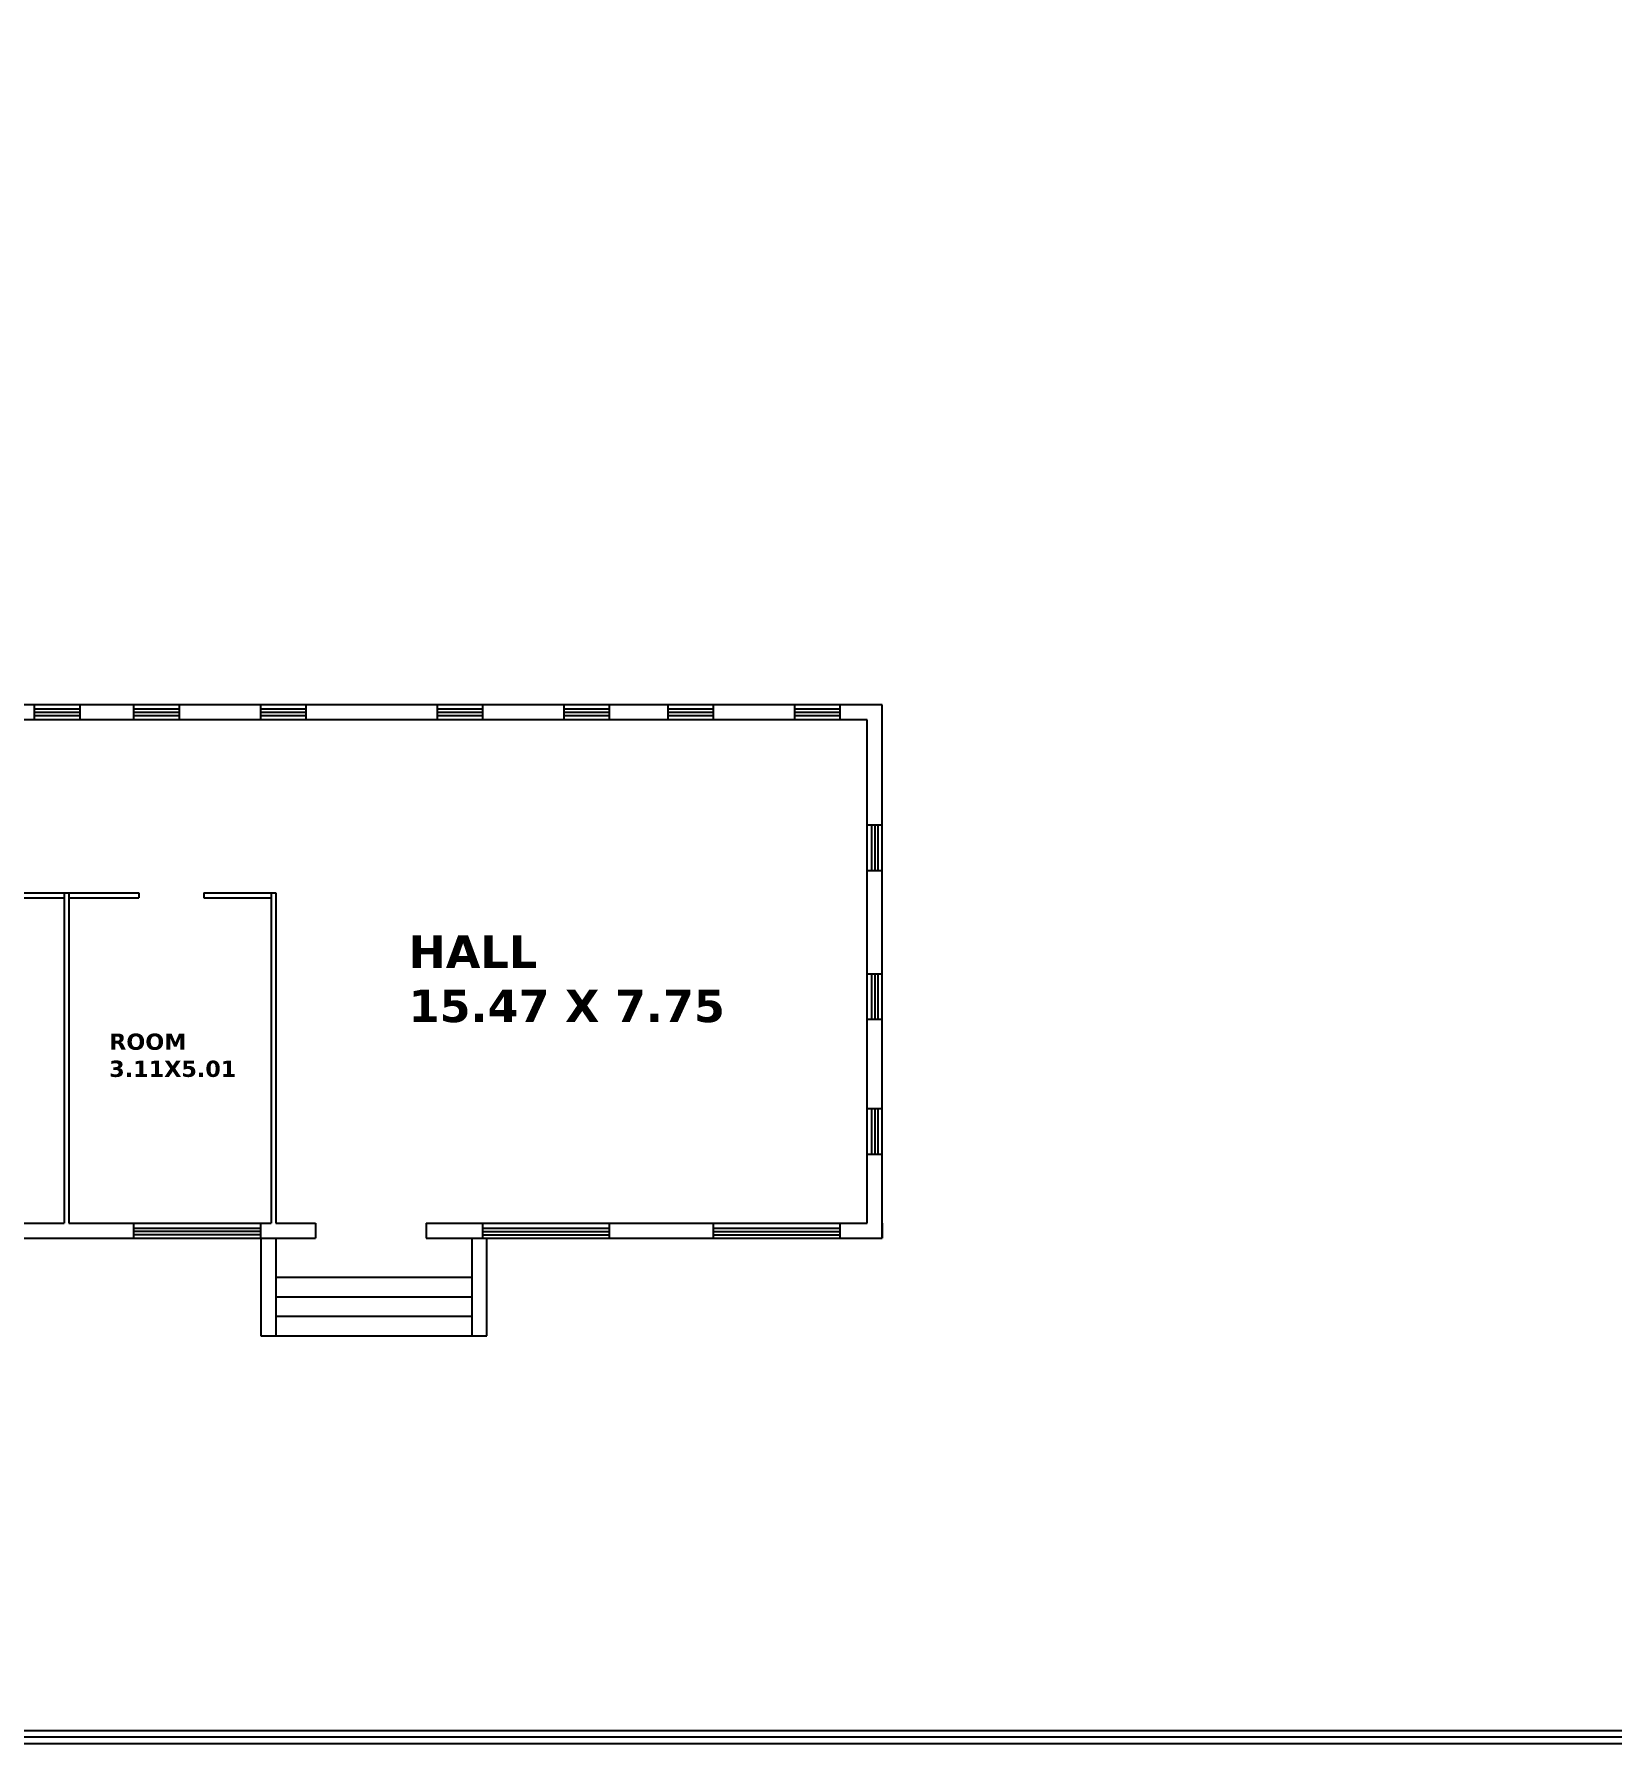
# Model space of a CAD drawing. Header units: inches. Extents: x 38 to 249, y -152 to 40.
# Drawn here: x 64.73 to 89.01, y -12.13 to 14.19 of the extents above; entities that cross this region are included whole.
import ezdxf

# ---------------------------------------------------------------- set-up
doc = ezdxf.new("R2010")
doc.units = ezdxf.units.IN
doc.header["$MEASUREMENT"] = 0

msp = doc.modelspace()

# ---------------------------------------------------------------- linework, layer by layer
for p, q in [((77.78, 3.866), (62.08, 3.866)), ((64.73, 3.866), (64.73, 3.636)), ((64.73, 3.803), (65.43, 3.803)), ((64.73, 3.753), (65.43, 3.753)), ((64.73, 3.703), (65.43, 3.703)), ((65.43, 3.866), (65.43, 3.636)), ((66.26, 3.866), (66.26, 3.636)), ((66.26, 3.803), (66.96, 3.803)), ((66.26, 3.753), (66.96, 3.753)), ((66.26, 3.703), (66.96, 3.703)), ((66.96, 3.866), (66.96, 3.636)), ((68.21, 3.866), (68.21, 3.636)), ((68.21, 3.803), (68.91, 3.803)), ((68.21, 3.753), (68.91, 3.753)), ((68.21, 3.703), (68.91, 3.703)), ((68.91, 3.866), (68.91, 3.636)), ((70.93, 3.866), (70.93, 3.636)), ((70.93, 3.803), (71.63, 3.803)), ((70.93, 3.753), (71.63, 3.753)), ((70.93, 3.703), (71.63, 3.703)), ((71.63, 3.866), (71.63, 3.636)), ((72.88, 3.866), (72.88, 3.636)), ((72.88, 3.803), (73.58, 3.803)), ((72.88, 3.753), (73.58, 3.753)), ((72.88, 3.703), (73.58, 3.703)), ((73.58, 3.866), (73.58, 3.636)), ((74.48, 3.866), (74.48, 3.636)), ((74.48, 3.803), (75.18, 3.803)), ((74.48, 3.753), (75.18, 3.753)), ((74.48, 3.703), (75.18, 3.703)), ((75.18, 3.866), (75.18, 3.636)), ((76.43, 3.866), (76.43, 3.636)), ((76.43, 3.803), (77.13, 3.803)), ((76.43, 3.753), (77.13, 3.753)), ((76.43, 3.703), (77.13, 3.703)), ((77.13, 3.866), (77.13, 3.636)), ((77.78, -4.344), (77.78, 3.866)), ((77.55, 3.636), (61.85, 3.636)), ((77.55, -4.114), (77.55, 3.636)), ((77.55, 2.017), (77.78, 2.017)), ((77.614, 2.017), (77.614, 1.317)), ((77.664, 2.017), (77.664, 1.317)), ((77.714, 2.017), (77.714, 1.317)), ((77.55, 1.317), (77.78, 1.317)), ((63.978, 0.971), (66.342, 0.971)), ((63.978, 0.896), (65.19, 0.896)), ((65.19, 0.971), (65.19, -4.114)), ((65.265, 0.971), (65.265, -4.114)), ((65.265, 0.896), (66.342, 0.896)), ((66.342, 0.971), (66.342, 0.896)), ((67.342, 0.971), (67.342, 0.896)), ((67.342, 0.971), (68.45, 0.971)), ((67.342, 0.896), (68.375, 0.896)), ((68.375, 0.971), (68.375, -4.114)), ((68.45, 0.971), (68.45, -4.114)), ((77.55, -0.272), (77.78, -0.272)), ((77.614, -0.272), (77.614, -0.972)), ((77.664, -0.272), (77.664, -0.972)), ((77.714, -0.272), (77.714, -0.972)), ((77.55, -0.972), (77.78, -0.972)), ((77.55, -2.349), (77.78, -2.349)), ((77.614, -2.349), (77.614, -3.049)), ((77.664, -2.349), (77.664, -3.049)), ((77.714, -2.349), (77.714, -3.049)), ((77.55, -3.049), (77.78, -3.049)), ((61.85, -4.114), (65.19, -4.114)), ((65.265, -4.114), (68.375, -4.114)), ((66.26, -4.114), (66.26, -4.344)), ((66.26, -4.187), (68.21, -4.187)), ((68.21, -4.114), (68.21, -4.344)), ((68.45, -4.114), (69.06, -4.114)), ((69.06, -4.114), (69.06, -4.344)), ((70.76, -4.114), (70.76, -4.344)), ((70.76, -4.114), (77.55, -4.114)), ((71.63, -4.114), (71.63, -4.344)), ((71.63, -4.19), (73.58, -4.19)), ((73.58, -4.114), (73.58, -4.344)), ((75.18, -4.114), (75.18, -4.344)), ((75.18, -4.19), (77.13, -4.19)), ((77.13, -4.114), (77.13, -4.344)), ((77.78, -4.114), (77.78, -4.344)), ((61.85, -4.344), (69.06, -4.344)), ((66.26, -4.237), (68.21, -4.237)), ((66.26, -4.287), (68.21, -4.287)), ((68.22, -4.344), (68.22, -5.844)), ((68.45, -4.344), (68.45, -5.844)), ((70.76, -4.344), (77.78, -4.344)), ((71.468, -5.844), (71.468, -4.344)), ((71.63, -4.24), (73.58, -4.24)), ((71.63, -4.29), (73.58, -4.29)), ((71.698, -5.844), (71.698, -4.344)), ((75.18, -4.24), (77.13, -4.24)), ((75.18, -4.29), (77.13, -4.29)), ((68.45, -4.944), (71.468, -4.944)), ((68.45, -5.244), (71.468, -5.244)), ((68.45, -5.544), (71.468, -5.544)), ((68.22, -5.844), (71.698, -5.844))]:
    msp.add_line(p, q)
for points in [[(158.838, -12.126), (38.351, -12.126), (38.351, 40.099), (158.838, 40.099)], [(158.738, -12.026), (38.451, -12.026), (38.451, 39.999), (158.738, 39.999)], [(158.638, -11.926), (38.551, -11.926), (38.551, 39.899), (158.638, 39.899)]]:
    msp.add_lwpolyline(points, close=True)

# ---------------------------------------------------------------- texts
at = {"attachment_point": 1}
for s, insert, char_height, width in [('{\\fVerdana|b1|i0|c0|p34;HALL\\P15.47 X 7.75}', (70.491, 0.316), 0.5, 6.48882), ('{\\fVerdana|b1|i0|c0|p34;ROOM\\P3.11X5.01}', (65.884, -1.194), 0.25, 2.31556)]:
    msp.add_mtext(s, dxfattribs=dict(at, insert=insert, char_height=char_height, width=width))

doc.saveas('drawing.dxf')
